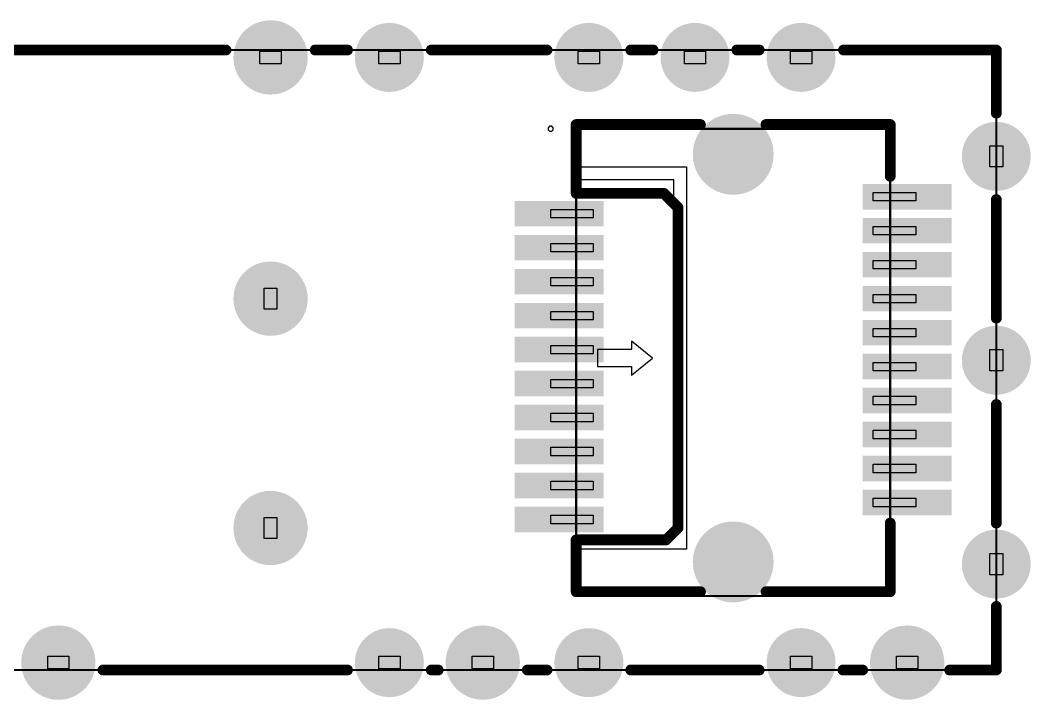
# Model space of a CAD drawing. Header units: inches. Extents: x -7 to 179, y 0 to 152.
# Drawn here: x 18.6 to 42.41, y 44.44 to 60.44 of the extents above; entities that cross this region are included whole.
import ezdxf

# ---------------------------------------------------------------- set-up
doc = ezdxf.new("R2010")
doc.units = ezdxf.units.IN
for name, color, linetype in [('BOT', 5, 'Continuous'), ('Bottom Solder', 6, 'Continuous'), ('Mechanical 15', 56, 'Continuous'), ('Mechanical 6', 56, 'Continuous'), ('Multi-Layer', 9, 'Continuous'), ('Pad Holes', 156, 'Continuous'), ('TOP', 1, 'Continuous'), ('Top Overlay', 2, 'Continuous'), ('Top Paste', 8, 'Continuous'), ('Top Solder', 216, 'Continuous')]:
    doc.layers.add(name, color=color, linetype=linetype)

msp = doc.modelspace()

# ---------------------------------------------------------------- hatches: boundary and pattern name
at = {"layer": 'BOT'}
h = msp.add_hatch(color=5, dxfattribs=at)
edge = h.paths.add_edge_path()
edge.add_arc((24.499, 59.563), 0.825, 0, 360)
h = msp.add_hatch(color=5, dxfattribs=at)
edge = h.paths.add_edge_path()
edge.add_arc((27.299, 59.563), 0.762, 0, 360)
h = msp.add_hatch(color=5, dxfattribs=at)
edge = h.paths.add_edge_path()
edge.add_arc((31.999, 59.563), 0.762, 0, 360)
h = msp.add_hatch(color=5, dxfattribs=at)
edge = h.paths.add_edge_path()
edge.add_arc((34.499, 59.563), 0.762, 0, 360)
h = msp.add_hatch(color=5, dxfattribs=at)
edge = h.paths.add_edge_path()
edge.add_arc((36.999, 59.563), 0.762, 0, 360)
h = msp.add_hatch(color=5, dxfattribs=at)
edge = h.paths.add_edge_path()
edge.add_arc((35.4, 57.282), 0.85, 0, 360)
h = msp.add_hatch(color=5, dxfattribs=at)
edge = h.paths.add_edge_path()
edge.add_arc((41.599, 57.233), 0.762, 0, 360)
h = msp.add_hatch(color=5, dxfattribs=at)
edge = h.paths.add_edge_path()
edge.add_arc((24.499, 53.883), 0.825, 0, 360)
h = msp.add_hatch(color=5, dxfattribs=at)
edge = h.paths.add_edge_path()
edge.add_arc((41.599, 52.433), 0.762, 0, 360)
h = msp.add_hatch(color=5, dxfattribs=at)
edge = h.paths.add_edge_path()
edge.add_arc((24.499, 48.483), 0.825, 0, 360)
h = msp.add_hatch(color=5, dxfattribs=at)
edge = h.paths.add_edge_path()
edge.add_arc((35.4, 47.684), 0.85, 0, 360)
h = msp.add_hatch(color=5, dxfattribs=at)
edge = h.paths.add_edge_path()
edge.add_arc((41.599, 47.633), 0.762, 0, 360)
h = msp.add_hatch(color=5, dxfattribs=at)
edge = h.paths.add_edge_path()
edge.add_arc((19.499, 45.313), 0.825, 0, 360)
h = msp.add_hatch(color=5, dxfattribs=at)
edge = h.paths.add_edge_path()
edge.add_arc((27.299, 45.313), 0.762, 0, 360)
h = msp.add_hatch(color=5, dxfattribs=at)
edge = h.paths.add_edge_path()
edge.add_arc((29.499, 45.313), 0.825, 0, 360)
h = msp.add_hatch(color=5, dxfattribs=at)
edge = h.paths.add_edge_path()
edge.add_arc((31.999, 45.313), 0.762, 0, 360)
h = msp.add_hatch(color=5, dxfattribs=at)
edge = h.paths.add_edge_path()
edge.add_arc((36.999, 45.313), 0.762, 0, 360)
h = msp.add_hatch(color=5, dxfattribs=at)
edge = h.paths.add_edge_path()
edge.add_arc((39.499, 45.313), 0.825, 0, 360)
at = {"layer": 'Bottom Solder'}
h = msp.add_hatch(color=6, dxfattribs=at)
edge = h.paths.add_edge_path()
edge.add_arc((24.499, 59.563), 0.875, 0, 360)
h = msp.add_hatch(color=6, dxfattribs=at)
edge = h.paths.add_edge_path()
edge.add_arc((27.299, 59.563), 0.812, 0, 360)
h = msp.add_hatch(color=6, dxfattribs=at)
edge = h.paths.add_edge_path()
edge.add_arc((31.999, 59.563), 0.812, 0, 360)
h = msp.add_hatch(color=6, dxfattribs=at)
edge = h.paths.add_edge_path()
edge.add_arc((34.499, 59.563), 0.812, 0, 360)
h = msp.add_hatch(color=6, dxfattribs=at)
edge = h.paths.add_edge_path()
edge.add_arc((36.999, 59.563), 0.812, 0, 360)
h = msp.add_hatch(color=6, dxfattribs=at)
edge = h.paths.add_edge_path()
edge.add_arc((35.4, 57.282), 0.952, 0, 360)
h = msp.add_hatch(color=6, dxfattribs=at)
edge = h.paths.add_edge_path()
edge.add_arc((41.599, 57.233), 0.812, 0, 360)
h = msp.add_hatch(color=6, dxfattribs=at)
edge = h.paths.add_edge_path()
edge.add_arc((24.499, 53.883), 0.875, 0, 360)
h = msp.add_hatch(color=6, dxfattribs=at)
edge = h.paths.add_edge_path()
edge.add_arc((41.599, 52.433), 0.812, 0, 360)
h = msp.add_hatch(color=6, dxfattribs=at)
edge = h.paths.add_edge_path()
edge.add_arc((24.499, 48.483), 0.875, 0, 360)
h = msp.add_hatch(color=6, dxfattribs=at)
edge = h.paths.add_edge_path()
edge.add_arc((35.4, 47.684), 0.952, 0, 360)
h = msp.add_hatch(color=6, dxfattribs=at)
edge = h.paths.add_edge_path()
edge.add_arc((41.599, 47.633), 0.812, 0, 360)
h = msp.add_hatch(color=6, dxfattribs=at)
edge = h.paths.add_edge_path()
edge.add_arc((19.499, 45.313), 0.875, 0, 360)
h = msp.add_hatch(color=6, dxfattribs=at)
edge = h.paths.add_edge_path()
edge.add_arc((27.299, 45.313), 0.812, 0, 360)
h = msp.add_hatch(color=6, dxfattribs=at)
edge = h.paths.add_edge_path()
edge.add_arc((29.499, 45.313), 0.875, 0, 360)
h = msp.add_hatch(color=6, dxfattribs=at)
edge = h.paths.add_edge_path()
edge.add_arc((31.999, 45.313), 0.812, 0, 360)
h = msp.add_hatch(color=6, dxfattribs=at)
edge = h.paths.add_edge_path()
edge.add_arc((36.999, 45.313), 0.812, 0, 360)
h = msp.add_hatch(color=6, dxfattribs=at)
edge = h.paths.add_edge_path()
edge.add_arc((39.499, 45.313), 0.875, 0, 360)
at = {"layer": 'Multi-Layer'}
h = msp.add_hatch(color=9, dxfattribs=at)
edge = h.paths.add_edge_path()
edge.add_arc((24.499, 59.563), 0.825, 0, 360)
h = msp.add_hatch(color=9, dxfattribs=at)
edge = h.paths.add_edge_path()
edge.add_arc((27.299, 59.563), 0.762, 0, 360)
h = msp.add_hatch(color=9, dxfattribs=at)
edge = h.paths.add_edge_path()
edge.add_arc((31.999, 59.563), 0.762, 0, 360)
h = msp.add_hatch(color=9, dxfattribs=at)
edge = h.paths.add_edge_path()
edge.add_arc((34.499, 59.563), 0.762, 0, 360)
h = msp.add_hatch(color=9, dxfattribs=at)
edge = h.paths.add_edge_path()
edge.add_arc((36.999, 59.563), 0.762, 0, 360)
h = msp.add_hatch(color=9, dxfattribs=at)
edge = h.paths.add_edge_path()
edge.add_arc((35.4, 57.282), 0.85, 0, 360)
h = msp.add_hatch(color=9, dxfattribs=at)
edge = h.paths.add_edge_path()
edge.add_arc((41.599, 57.233), 0.762, 0, 360)
h = msp.add_hatch(color=9, dxfattribs=at)
edge = h.paths.add_edge_path()
edge.add_arc((24.499, 53.883), 0.825, 0, 360)
h = msp.add_hatch(color=9, dxfattribs=at)
edge = h.paths.add_edge_path()
edge.add_arc((41.599, 52.433), 0.762, 0, 360)
h = msp.add_hatch(color=9, dxfattribs=at)
edge = h.paths.add_edge_path()
edge.add_arc((24.499, 48.483), 0.825, 0, 360)
h = msp.add_hatch(color=9, dxfattribs=at)
edge = h.paths.add_edge_path()
edge.add_arc((35.4, 47.684), 0.85, 0, 360)
h = msp.add_hatch(color=9, dxfattribs=at)
edge = h.paths.add_edge_path()
edge.add_arc((41.599, 47.633), 0.762, 0, 360)
h = msp.add_hatch(color=9, dxfattribs=at)
edge = h.paths.add_edge_path()
edge.add_arc((19.499, 45.313), 0.825, 0, 360)
h = msp.add_hatch(color=9, dxfattribs=at)
edge = h.paths.add_edge_path()
edge.add_arc((27.299, 45.313), 0.762, 0, 360)
h = msp.add_hatch(color=9, dxfattribs=at)
edge = h.paths.add_edge_path()
edge.add_arc((29.499, 45.313), 0.825, 0, 360)
h = msp.add_hatch(color=9, dxfattribs=at)
edge = h.paths.add_edge_path()
edge.add_arc((31.999, 45.313), 0.762, 0, 360)
h = msp.add_hatch(color=9, dxfattribs=at)
edge = h.paths.add_edge_path()
edge.add_arc((36.999, 45.313), 0.762, 0, 360)
h = msp.add_hatch(color=9, dxfattribs=at)
edge = h.paths.add_edge_path()
edge.add_arc((39.499, 45.313), 0.825, 0, 360)
at = {"layer": 'Pad Holes'}
h = msp.add_hatch(color=7, dxfattribs=at)
edge = h.paths.add_edge_path()
edge.add_arc((24.5, 59.563), 0.525, 0, 360)
h = msp.add_hatch(color=7, dxfattribs=at)
edge = h.paths.add_edge_path()
edge.add_arc((27.299, 59.563), 0.475, 0, 360)
h = msp.add_hatch(color=7, dxfattribs=at)
edge = h.paths.add_edge_path()
edge.add_arc((31.999, 59.563), 0.475, 0, 360)
h = msp.add_hatch(color=7, dxfattribs=at)
edge = h.paths.add_edge_path()
edge.add_arc((36.999, 59.563), 0.475, 0, 360)
h = msp.add_hatch(color=7, dxfattribs=at)
edge = h.paths.add_edge_path()
edge.add_arc((34.5, 59.563), 0.425, 0, 360)
h = msp.add_hatch(color=7, dxfattribs=at)
edge = h.paths.add_edge_path()
edge.add_arc((35.4, 57.282), 0.85, 0, 360)
h = msp.add_hatch(color=7, dxfattribs=at)
edge = h.paths.add_edge_path()
edge.add_arc((41.599, 57.234), 0.475, 0, 360)
h = msp.add_hatch(color=7, dxfattribs=at)
edge = h.paths.add_edge_path()
edge.add_arc((24.5, 53.884), 0.525, 0, 360)
h = msp.add_hatch(color=7, dxfattribs=at)
edge = h.paths.add_edge_path()
edge.add_arc((41.599, 52.433), 0.475, 0, 360)
h = msp.add_hatch(color=7, dxfattribs=at)
edge = h.paths.add_edge_path()
edge.add_arc((24.5, 48.483), 0.525, 0, 360)
h = msp.add_hatch(color=7, dxfattribs=at)
edge = h.paths.add_edge_path()
edge.add_arc((35.4, 47.684), 0.85, 0, 360)
h = msp.add_hatch(color=7, dxfattribs=at)
edge = h.paths.add_edge_path()
edge.add_arc((41.599, 47.633), 0.475, 0, 360)
h = msp.add_hatch(color=7, dxfattribs=at)
edge = h.paths.add_edge_path()
edge.add_arc((19.5, 45.314), 0.525, 0, 360)
h = msp.add_hatch(color=7, dxfattribs=at)
edge = h.paths.add_edge_path()
edge.add_arc((27.299, 45.314), 0.475, 0, 360)
h = msp.add_hatch(color=7, dxfattribs=at)
edge = h.paths.add_edge_path()
edge.add_arc((29.5, 45.314), 0.525, 0, 360)
h = msp.add_hatch(color=7, dxfattribs=at)
edge = h.paths.add_edge_path()
edge.add_arc((31.999, 45.314), 0.475, 0, 360)
h = msp.add_hatch(color=7, dxfattribs=at)
edge = h.paths.add_edge_path()
edge.add_arc((36.999, 45.314), 0.475, 0, 360)
h = msp.add_hatch(color=7, dxfattribs=at)
edge = h.paths.add_edge_path()
edge.add_arc((39.499, 45.314), 0.525, 0, 360)
at = {"layer": 'TOP'}
h = msp.add_hatch(color=1, dxfattribs=at)
edge = h.paths.add_edge_path()
edge.add_arc((24.499, 59.563), 0.825, 0, 360)
h = msp.add_hatch(color=1, dxfattribs=at)
edge = h.paths.add_edge_path()
edge.add_arc((27.299, 59.563), 0.762, 0, 360)
h = msp.add_hatch(color=1, dxfattribs=at)
edge = h.paths.add_edge_path()
edge.add_arc((31.999, 59.563), 0.762, 0, 360)
h = msp.add_hatch(color=1, dxfattribs=at)
edge = h.paths.add_edge_path()
edge.add_arc((34.499, 59.563), 0.762, 0, 360)
h = msp.add_hatch(color=1, dxfattribs=at)
edge = h.paths.add_edge_path()
edge.add_arc((36.999, 59.563), 0.762, 0, 360)
h = msp.add_hatch(color=1, dxfattribs=at)
edge = h.paths.add_edge_path()
edge.add_arc((35.4, 57.282), 0.85, 0, 360)
h = msp.add_hatch(color=1, dxfattribs=at)
edge = h.paths.add_edge_path()
edge.add_arc((41.599, 57.233), 0.762, 0, 360)
for points in [[(40.5, 56.533), (40.5, 56.033), (38.5, 56.033), (38.5, 56.533)], [(32.3, 56.133), (32.3, 55.633), (30.3, 55.633), (30.3, 56.133)], [(40.5, 55.733), (40.5, 55.233), (38.5, 55.233), (38.5, 55.733)], [(32.3, 55.333), (32.3, 54.833), (30.3, 54.833), (30.3, 55.333)], [(40.5, 54.933), (40.5, 54.433), (38.5, 54.433), (38.5, 54.933)], [(32.3, 54.533), (32.3, 54.033), (30.3, 54.033), (30.3, 54.533)], [(40.5, 54.133), (40.5, 53.633), (38.5, 53.633), (38.5, 54.133)], [(32.3, 53.733), (32.3, 53.233), (30.3, 53.233), (30.3, 53.733)], [(40.5, 53.333), (40.5, 52.833), (38.5, 52.833), (38.5, 53.333)], [(32.3, 52.933), (32.3, 52.433), (30.3, 52.433), (30.3, 52.933)], [(40.5, 52.533), (40.5, 52.033), (38.5, 52.033), (38.5, 52.533)], [(32.3, 52.133), (32.3, 51.633), (30.3, 51.633), (30.3, 52.133)], [(40.5, 51.733), (40.5, 51.233), (38.5, 51.233), (38.5, 51.733)], [(32.3, 51.333), (32.3, 50.833), (30.3, 50.833), (30.3, 51.333)], [(40.5, 50.933), (40.5, 50.433), (38.5, 50.433), (38.5, 50.933)], [(32.3, 50.533), (32.3, 50.033), (30.3, 50.033), (30.3, 50.533)], [(40.5, 50.133), (40.5, 49.633), (38.5, 49.633), (38.5, 50.133)], [(32.3, 49.733), (32.3, 49.233), (30.3, 49.233), (30.3, 49.733)], [(40.5, 49.333), (40.5, 48.833), (38.5, 48.833), (38.5, 49.333)], [(32.3, 48.933), (32.3, 48.433), (30.3, 48.433), (30.3, 48.933)]]:
    msp.add_hatch(color=1, dxfattribs=at).paths.add_polyline_path(points)
h = msp.add_hatch(color=1, dxfattribs=at)
edge = h.paths.add_edge_path()
edge.add_arc((24.499, 53.883), 0.825, 0, 360)
h = msp.add_hatch(color=1, dxfattribs=at)
edge = h.paths.add_edge_path()
edge.add_arc((41.599, 52.433), 0.762, 0, 360)
h = msp.add_hatch(color=1, dxfattribs=at)
edge = h.paths.add_edge_path()
edge.add_arc((24.499, 48.483), 0.825, 0, 360)
h = msp.add_hatch(color=1, dxfattribs=at)
edge = h.paths.add_edge_path()
edge.add_arc((35.4, 47.684), 0.85, 0, 360)
h = msp.add_hatch(color=1, dxfattribs=at)
edge = h.paths.add_edge_path()
edge.add_arc((41.599, 47.633), 0.762, 0, 360)
h = msp.add_hatch(color=1, dxfattribs=at)
edge = h.paths.add_edge_path()
edge.add_arc((19.499, 45.313), 0.825, 0, 360)
h = msp.add_hatch(color=1, dxfattribs=at)
edge = h.paths.add_edge_path()
edge.add_arc((27.299, 45.313), 0.762, 0, 360)
h = msp.add_hatch(color=1, dxfattribs=at)
edge = h.paths.add_edge_path()
edge.add_arc((29.499, 45.313), 0.825, 0, 360)
h = msp.add_hatch(color=1, dxfattribs=at)
edge = h.paths.add_edge_path()
edge.add_arc((31.999, 45.313), 0.762, 0, 360)
h = msp.add_hatch(color=1, dxfattribs=at)
edge = h.paths.add_edge_path()
edge.add_arc((36.999, 45.313), 0.762, 0, 360)
h = msp.add_hatch(color=1, dxfattribs=at)
edge = h.paths.add_edge_path()
edge.add_arc((39.499, 45.313), 0.825, 0, 360)
at = {"layer": 'Top Paste'}
for points in [[(40.5, 56.533), (40.5, 56.033), (38.5, 56.033), (38.5, 56.533)], [(32.3, 56.133), (32.3, 55.633), (30.3, 55.633), (30.3, 56.133)], [(40.5, 55.733), (40.5, 55.233), (38.5, 55.233), (38.5, 55.733)], [(32.3, 55.333), (32.3, 54.833), (30.3, 54.833), (30.3, 55.333)], [(40.5, 54.933), (40.5, 54.433), (38.5, 54.433), (38.5, 54.933)], [(32.3, 54.533), (32.3, 54.033), (30.3, 54.033), (30.3, 54.533)], [(40.5, 54.133), (40.5, 53.633), (38.5, 53.633), (38.5, 54.133)], [(32.3, 53.733), (32.3, 53.233), (30.3, 53.233), (30.3, 53.733)], [(40.5, 53.333), (40.5, 52.833), (38.5, 52.833), (38.5, 53.333)], [(32.3, 52.933), (32.3, 52.433), (30.3, 52.433), (30.3, 52.933)], [(40.5, 52.533), (40.5, 52.033), (38.5, 52.033), (38.5, 52.533)], [(32.3, 52.133), (32.3, 51.633), (30.3, 51.633), (30.3, 52.133)], [(40.5, 51.733), (40.5, 51.233), (38.5, 51.233), (38.5, 51.733)], [(32.3, 51.333), (32.3, 50.833), (30.3, 50.833), (30.3, 51.333)], [(40.5, 50.933), (40.5, 50.433), (38.5, 50.433), (38.5, 50.933)], [(32.3, 50.533), (32.3, 50.033), (30.3, 50.033), (30.3, 50.533)], [(40.5, 50.133), (40.5, 49.633), (38.5, 49.633), (38.5, 50.133)], [(32.3, 49.733), (32.3, 49.233), (30.3, 49.233), (30.3, 49.733)], [(40.5, 49.333), (40.5, 48.833), (38.5, 48.833), (38.5, 49.333)], [(32.3, 48.933), (32.3, 48.433), (30.3, 48.433), (30.3, 48.933)]]:
    msp.add_hatch(color=8, dxfattribs=at).paths.add_polyline_path(points)
at = {"layer": 'Top Solder'}
h = msp.add_hatch(color=216, dxfattribs=at)
edge = h.paths.add_edge_path()
edge.add_arc((24.499, 59.563), 0.875, 0, 360)
h = msp.add_hatch(color=216, dxfattribs=at)
edge = h.paths.add_edge_path()
edge.add_arc((27.299, 59.563), 0.812, 0, 360)
h = msp.add_hatch(color=216, dxfattribs=at)
edge = h.paths.add_edge_path()
edge.add_arc((31.999, 59.563), 0.812, 0, 360)
h = msp.add_hatch(color=216, dxfattribs=at)
edge = h.paths.add_edge_path()
edge.add_arc((34.499, 59.563), 0.812, 0, 360)
h = msp.add_hatch(color=216, dxfattribs=at)
edge = h.paths.add_edge_path()
edge.add_arc((36.999, 59.563), 0.812, 0, 360)
h = msp.add_hatch(color=216, dxfattribs=at)
edge = h.paths.add_edge_path()
edge.add_arc((35.4, 57.282), 0.952, 0, 360)
h = msp.add_hatch(color=216, dxfattribs=at)
edge = h.paths.add_edge_path()
edge.add_arc((41.599, 57.233), 0.812, 0, 360)
for points in [[(40.551, 56.584), (40.551, 55.982), (38.449, 55.982), (38.449, 56.584)], [(32.35, 56.184), (32.35, 55.582), (30.249, 55.582), (30.249, 56.184)], [(40.551, 55.784), (40.551, 55.182), (38.449, 55.182), (38.449, 55.784)], [(32.351, 55.384), (32.351, 54.782), (30.249, 54.782), (30.249, 55.384)], [(40.551, 54.984), (40.551, 54.382), (38.449, 54.382), (38.449, 54.984)], [(32.351, 54.584), (32.351, 53.982), (30.249, 53.982), (30.249, 54.584)], [(40.551, 54.184), (40.551, 53.582), (38.449, 53.582), (38.449, 54.184)], [(32.351, 53.784), (32.351, 53.182), (30.249, 53.182), (30.249, 53.784)], [(40.551, 53.384), (40.551, 52.782), (38.449, 52.782), (38.449, 53.384)], [(32.351, 52.984), (32.351, 52.382), (30.249, 52.382), (30.249, 52.984)], [(40.551, 52.584), (40.551, 51.982), (38.449, 51.982), (38.449, 52.584)], [(32.351, 52.184), (32.351, 51.582), (30.249, 51.582), (30.249, 52.184)], [(40.551, 51.784), (40.551, 51.182), (38.449, 51.182), (38.449, 51.784)], [(32.351, 51.384), (32.351, 50.782), (30.249, 50.782), (30.249, 51.384)], [(40.551, 50.984), (40.551, 50.382), (38.449, 50.382), (38.449, 50.984)], [(32.351, 50.584), (32.351, 49.982), (30.249, 49.982), (30.249, 50.584)], [(40.551, 50.184), (40.551, 49.582), (38.449, 49.582), (38.449, 50.184)], [(32.351, 49.784), (32.351, 49.182), (30.249, 49.182), (30.249, 49.784)], [(40.551, 49.384), (40.551, 48.782), (38.449, 48.782), (38.449, 49.384)], [(32.35, 48.984), (32.35, 48.382), (30.249, 48.382), (30.249, 48.984)]]:
    msp.add_hatch(color=216, dxfattribs=at).paths.add_polyline_path(points)
h = msp.add_hatch(color=216, dxfattribs=at)
edge = h.paths.add_edge_path()
edge.add_arc((24.499, 53.883), 0.875, 0, 360)
h = msp.add_hatch(color=216, dxfattribs=at)
edge = h.paths.add_edge_path()
edge.add_arc((41.599, 52.433), 0.812, 0, 360)
h = msp.add_hatch(color=216, dxfattribs=at)
edge = h.paths.add_edge_path()
edge.add_arc((24.499, 48.483), 0.875, 0, 360)
h = msp.add_hatch(color=216, dxfattribs=at)
edge = h.paths.add_edge_path()
edge.add_arc((35.4, 47.684), 0.952, 0, 360)
h = msp.add_hatch(color=216, dxfattribs=at)
edge = h.paths.add_edge_path()
edge.add_arc((41.599, 47.633), 0.812, 0, 360)
h = msp.add_hatch(color=216, dxfattribs=at)
edge = h.paths.add_edge_path()
edge.add_arc((19.499, 45.313), 0.875, 0, 360)
h = msp.add_hatch(color=216, dxfattribs=at)
edge = h.paths.add_edge_path()
edge.add_arc((27.299, 45.313), 0.812, 0, 360)
h = msp.add_hatch(color=216, dxfattribs=at)
edge = h.paths.add_edge_path()
edge.add_arc((29.499, 45.313), 0.875, 0, 360)
h = msp.add_hatch(color=216, dxfattribs=at)
edge = h.paths.add_edge_path()
edge.add_arc((31.999, 45.313), 0.812, 0, 360)
h = msp.add_hatch(color=216, dxfattribs=at)
edge = h.paths.add_edge_path()
edge.add_arc((36.999, 45.313), 0.812, 0, 360)
h = msp.add_hatch(color=216, dxfattribs=at)
edge = h.paths.add_edge_path()
edge.add_arc((39.499, 45.313), 0.875, 0, 360)

# ---------------------------------------------------------------- linework, layer by layer
at = {"layer": 'Mechanical 15'}
for p, q in [((24.249, 59.713), (24.249, 59.713)), ((24.249, 59.713), (24.749, 59.713)), ((24.249, 59.413), (24.249, 59.713)), ((24.749, 59.713), (24.749, 59.413)), ((27.049, 59.713), (27.049, 59.713)), ((27.049, 59.713), (27.549, 59.713)), ((27.049, 59.413), (27.049, 59.713)), ((27.549, 59.713), (27.549, 59.413)), ((31.749, 59.713), (31.749, 59.713)), ((31.749, 59.713), (32.249, 59.713)), ((31.749, 59.413), (31.749, 59.713)), ((32.249, 59.713), (32.249, 59.413)), ((34.249, 59.713), (34.249, 59.713)), ((34.249, 59.713), (34.749, 59.713)), ((34.249, 59.413), (34.249, 59.713)), ((34.749, 59.713), (34.749, 59.413)), ((36.749, 59.713), (36.749, 59.713)), ((36.749, 59.713), (37.249, 59.713)), ((36.749, 59.413), (36.749, 59.713)), ((37.249, 59.713), (37.249, 59.413)), ((24.749, 59.413), (24.249, 59.413)), ((27.549, 59.413), (27.049, 59.413)), ((32.249, 59.413), (31.749, 59.413)), ((34.749, 59.413), (34.249, 59.413)), ((37.249, 59.413), (36.749, 59.413)), ((31.075, 57.943), (31.04, 57.908)), ((31.04, 57.908), (31.04, 57.858)), ((31.1, 57.943), (31.075, 57.943)), ((31.125, 57.943), (31.1, 57.943)), ((31.16, 57.908), (31.125, 57.943)), ((31.16, 57.858), (31.16, 57.908)), ((31.04, 57.858), (31.075, 57.823)), ((31.075, 57.823), (31.1, 57.823)), ((31.1, 57.823), (31.1, 57.823)), ((31.1, 57.823), (31.125, 57.823)), ((31.125, 57.823), (31.16, 57.858)), ((41.45, 56.983), (41.45, 57.483)), ((41.45, 57.483), (41.75, 57.483)), ((41.75, 57.483), (41.75, 56.983)), ((41.45, 56.983), (41.45, 56.983)), ((41.75, 56.983), (41.45, 56.983)), ((38.7, 56.183), (38.7, 56.383)), ((38.7, 56.383), (39.7, 56.383)), ((39.7, 56.383), (39.7, 56.383)), ((39.7, 56.383), (39.7, 56.183)), ((31.1, 55.783), (31.1, 55.983)), ((31.1, 55.983), (32.1, 55.983)), ((32.1, 55.983), (32.1, 55.783)), ((39.7, 56.183), (38.7, 56.183)), ((31.1, 55.783), (31.1, 55.783)), ((32.1, 55.783), (31.1, 55.783)), ((38.7, 55.383), (38.7, 55.583)), ((38.7, 55.583), (39.7, 55.583)), ((39.7, 55.583), (39.7, 55.583)), ((39.7, 55.583), (39.7, 55.383)), ((39.7, 55.383), (38.7, 55.383)), ((31.1, 54.983), (31.1, 55.183)), ((31.1, 55.183), (32.1, 55.183)), ((32.1, 55.183), (32.1, 54.983)), ((31.1, 54.983), (31.1, 54.983)), ((32.1, 54.983), (31.1, 54.983)), ((38.7, 54.583), (38.7, 54.783)), ((38.7, 54.783), (39.7, 54.783)), ((39.7, 54.783), (39.7, 54.783)), ((39.7, 54.783), (39.7, 54.583)), ((39.7, 54.583), (38.7, 54.583)), ((31.1, 54.183), (31.1, 54.383)), ((31.1, 54.383), (32.1, 54.383)), ((32.1, 54.383), (32.1, 54.183)), ((24.35, 53.633), (24.35, 54.133)), ((24.35, 54.133), (24.65, 54.133)), ((24.65, 54.133), (24.65, 53.633)), ((31.1, 54.183), (31.1, 54.183)), ((32.1, 54.183), (31.1, 54.183)), ((38.7, 53.783), (38.7, 53.983)), ((38.7, 53.983), (39.7, 53.983)), ((39.7, 53.983), (39.7, 53.983)), ((39.7, 53.983), (39.7, 53.783)), ((24.35, 53.633), (24.35, 53.633)), ((24.65, 53.633), (24.35, 53.633)), ((31.1, 53.383), (31.1, 53.583)), ((31.1, 53.583), (32.1, 53.583)), ((32.1, 53.583), (32.1, 53.383)), ((39.7, 53.783), (38.7, 53.783)), ((31.1, 53.383), (31.1, 53.383)), ((32.1, 53.383), (31.1, 53.383)), ((38.7, 52.983), (38.7, 53.183)), ((38.7, 53.183), (39.7, 53.183)), ((39.7, 53.183), (39.7, 53.183)), ((39.7, 53.183), (39.7, 52.983)), ((39.7, 52.983), (38.7, 52.983)), ((31.1, 52.583), (31.1, 52.783)), ((31.1, 52.783), (32.1, 52.783)), ((32.1, 52.783), (32.1, 52.583)), ((41.449, 52.183), (41.449, 52.683)), ((41.449, 52.683), (41.749, 52.683)), ((41.749, 52.683), (41.749, 52.183)), ((31.1, 52.583), (31.1, 52.583)), ((32.1, 52.583), (31.1, 52.583)), ((38.7, 52.183), (38.7, 52.383)), ((38.7, 52.383), (39.7, 52.383)), ((39.7, 52.183), (38.7, 52.183)), ((39.7, 52.383), (39.7, 52.383)), ((39.7, 52.383), (39.7, 52.183)), ((41.449, 52.183), (41.449, 52.183)), ((41.749, 52.183), (41.449, 52.183)), ((31.1, 51.783), (31.1, 51.983)), ((31.1, 51.983), (32.1, 51.983)), ((32.1, 51.983), (32.1, 51.783)), ((31.1, 51.783), (31.1, 51.783)), ((32.1, 51.783), (31.1, 51.783)), ((38.7, 51.383), (38.7, 51.583)), ((38.7, 51.583), (39.7, 51.583)), ((39.7, 51.583), (39.7, 51.583)), ((39.7, 51.583), (39.7, 51.383)), ((39.7, 51.383), (38.7, 51.383)), ((31.1, 50.983), (31.1, 51.183)), ((31.1, 51.183), (32.1, 51.183)), ((31.1, 50.983), (31.1, 50.983)), ((32.1, 50.983), (31.1, 50.983)), ((32.1, 51.183), (32.1, 50.983)), ((38.7, 50.583), (38.7, 50.783)), ((38.7, 50.783), (39.7, 50.783)), ((39.7, 50.783), (39.7, 50.783)), ((39.7, 50.783), (39.7, 50.583)), ((39.7, 50.583), (38.7, 50.583)), ((31.1, 50.183), (31.1, 50.383)), ((31.1, 50.383), (32.1, 50.383)), ((32.1, 50.383), (32.1, 50.183)), ((31.1, 50.183), (31.1, 50.183)), ((32.1, 50.183), (31.1, 50.183)), ((38.7, 49.783), (38.7, 49.983)), ((38.7, 49.983), (39.7, 49.983)), ((39.7, 49.783), (38.7, 49.783)), ((39.7, 49.983), (39.7, 49.983)), ((39.7, 49.983), (39.7, 49.783)), ((31.1, 49.383), (31.1, 49.583)), ((31.1, 49.583), (32.1, 49.583)), ((32.1, 49.583), (32.1, 49.383)), ((31.1, 49.383), (31.1, 49.383)), ((32.1, 49.383), (31.1, 49.383)), ((38.7, 48.983), (38.7, 49.183)), ((38.7, 49.183), (39.7, 49.183)), ((39.7, 49.183), (39.7, 49.183)), ((39.7, 49.183), (39.7, 48.983)), ((39.7, 48.983), (38.7, 48.983)), ((24.349, 48.233), (24.349, 48.733)), ((24.349, 48.733), (24.649, 48.733)), ((24.649, 48.733), (24.649, 48.233)), ((31.1, 48.583), (31.1, 48.783)), ((31.1, 48.783), (32.1, 48.783)), ((31.1, 48.583), (31.1, 48.583)), ((32.1, 48.583), (31.1, 48.583)), ((32.1, 48.783), (32.1, 48.583)), ((24.349, 48.233), (24.349, 48.233)), ((24.649, 48.233), (24.349, 48.233)), ((41.449, 47.383), (41.449, 47.883)), ((41.449, 47.883), (41.749, 47.883)), ((41.749, 47.883), (41.749, 47.383)), ((41.449, 47.383), (41.449, 47.383)), ((41.749, 47.383), (41.449, 47.383)), ((19.249, 45.463), (19.249, 45.463)), ((19.249, 45.463), (19.749, 45.463)), ((19.249, 45.163), (19.249, 45.463)), ((19.749, 45.463), (19.749, 45.163)), ((27.049, 45.463), (27.049, 45.463)), ((27.049, 45.463), (27.549, 45.463)), ((27.049, 45.163), (27.049, 45.463)), ((27.549, 45.463), (27.549, 45.163)), ((29.249, 45.463), (29.249, 45.463)), ((29.249, 45.463), (29.749, 45.463)), ((29.249, 45.163), (29.249, 45.463)), ((29.749, 45.463), (29.749, 45.163)), ((31.749, 45.463), (31.749, 45.463)), ((31.749, 45.463), (32.249, 45.463)), ((31.749, 45.163), (31.749, 45.463)), ((32.249, 45.463), (32.249, 45.163)), ((36.749, 45.463), (36.749, 45.463)), ((36.749, 45.463), (37.249, 45.463)), ((36.749, 45.163), (36.749, 45.463)), ((37.249, 45.463), (37.249, 45.163)), ((39.249, 45.463), (39.249, 45.463)), ((39.249, 45.463), (39.749, 45.463)), ((39.249, 45.163), (39.249, 45.463)), ((39.749, 45.463), (39.749, 45.163)), ((19.749, 45.163), (19.249, 45.163)), ((27.549, 45.163), (27.049, 45.163)), ((29.749, 45.163), (29.249, 45.163)), ((32.249, 45.163), (31.749, 45.163)), ((37.249, 45.163), (36.749, 45.163)), ((39.749, 45.163), (39.249, 45.163))]:
    msp.add_line(p, q, dxfattribs=at)
for points in [[(-7.101, 59.738, 0.0508, 0.0508, 0), (41.599, 59.738, 0.0508, 0.0508, 0)], [(41.599, 45.138, 0.0508, 0.0508, 0), (41.599, 59.738, 0.0508, 0.0508, 0)], [(31.7, 57.883, 0.0508, 0.0508, 0), (39.1, 57.883, 0.0508, 0.0508, 0)], [(31.7, 46.883, 0.0508, 0.0508, 0), (31.7, 57.883, 0.0508, 0.0508, 0)], [(39.1, 46.883, 0.0508, 0.0508, 0), (39.1, 57.883, 0.0508, 0.0508, 0)], [(31.7, 46.883, 0.0508, 0.0508, 0), (39.1, 46.883, 0.0508, 0.0508, 0)], [(-7.101, 45.138, 0.0508, 0.0508, 0), (41.599, 45.138, 0.0508, 0.0508, 0)]]:
    msp.add_lwpolyline(points, format="xyseb", dxfattribs=at)
for points in [[(41.587, 59.738, 0.0254, 0.0254, 1), (41.612, 59.738, 0.0254, 0.0254, 1)], [(41.587, 59.738, 0.0254, 0.0254, 1), (41.612, 59.738, 0.0254, 0.0254, 1)], [(31.687, 57.883, 0.0254, 0.0254, 1), (31.712, 57.883, 0.0254, 0.0254, 1)], [(31.687, 57.883, 0.0254, 0.0254, 1), (31.712, 57.883, 0.0254, 0.0254, 1)], [(39.087, 57.883, 0.0254, 0.0254, 1), (39.112, 57.883, 0.0254, 0.0254, 1)], [(39.087, 57.883, 0.0254, 0.0254, 1), (39.112, 57.883, 0.0254, 0.0254, 1)], [(31.687, 46.883, 0.0254, 0.0254, 1), (31.712, 46.883, 0.0254, 0.0254, 1)], [(31.687, 46.883, 0.0254, 0.0254, 1), (31.712, 46.883, 0.0254, 0.0254, 1)], [(39.087, 46.883, 0.0254, 0.0254, 1), (39.112, 46.883, 0.0254, 0.0254, 1)], [(39.087, 46.883, 0.0254, 0.0254, 1), (39.112, 46.883, 0.0254, 0.0254, 1)], [(41.587, 45.138, 0.0254, 0.0254, 1), (41.612, 45.138, 0.0254, 0.0254, 1)], [(41.587, 45.138, 0.0254, 0.0254, 1), (41.612, 45.138, 0.0254, 0.0254, 1)]]:
    msp.add_lwpolyline(points, format="xyseb", close=True, dxfattribs=at)
at = {"layer": 'Mechanical 6'}
for p, q in [((31.7, 56.983), (31.7, 56.983)), ((31.7, 56.983), (34.3, 56.983)), ((31.7, 56.683), (31.7, 56.983)), ((34.3, 56.983), (34.3, 47.983)), ((34, 56.683), (31.7, 56.683)), ((34, 48.283), (34, 56.683)), ((33.5, 52.483), (33, 52.883)), ((33, 52.883), (33, 52.683)), ((33, 52.683), (32.2, 52.683)), ((32.2, 52.683), (32.2, 52.283)), ((33, 52.083), (33.5, 52.483)), ((33.5, 52.483), (33.5, 52.483)), ((32.2, 52.283), (33, 52.283)), ((33, 52.283), (33, 52.083)), ((31.7, 47.983), (31.7, 48.283)), ((31.7, 48.283), (34, 48.283)), ((34.3, 47.983), (31.7, 47.983))]:
    msp.add_line(p, q, dxfattribs=at)
at = {"layer": 'Top Overlay'}
for points in [[(15.549, 59.738, 0.254, 0.254, 0), (23.449, 59.738, 0.254, 0.254, 0)], [(25.549, 59.738, 0.254, 0.254, 0), (26.313, 59.738, 0.254, 0.254, 0)], [(28.286, 59.738, 0.254, 0.254, 0), (31.013, 59.738, 0.254, 0.254, 0)], [(32.986, 59.738, 0.254, 0.254, 0), (33.513, 59.738, 0.254, 0.254, 0)], [(35.486, 59.738, 0.254, 0.254, 0), (36.013, 59.738, 0.254, 0.254, 0)], [(37.999, 59.738, 0.254, 0.254, 0), (41.599, 59.738, 0.254, 0.254, 0)], [(41.599, 58.249, 0.254, 0.254, 0), (41.599, 59.738, 0.254, 0.254, 0)], [(31.7, 56.363, 0.254, 0.254, 0), (31.7, 57.983, 0.254, 0.254, 0)], [(31.7, 57.983, 0.254, 0.254, 0), (34.628, 57.983, 0.254, 0.254, 0)], [(36.171, 57.983, 0.254, 0.254, 0), (39.1, 57.983, 0.254, 0.254, 0)], [(39.1, 56.763, 0.254, 0.254, 0), (39.1, 57.983, 0.254, 0.254, 0)], [(31.7, 56.363, 0.254, 0.254, 0), (33.765, 56.363, 0.254, 0.254, 0)], [(33.765, 56.363, 0.254, 0.254, 0), (34.1, 56.029, 0.254, 0.254, 0)], [(41.599, 53.423, 0.254, 0.254, 0), (41.599, 56.217, 0.254, 0.254, 0)], [(34.099, 52.18, 0.254, 0.254, 0), (34.099, 56.029, 0.254, 0.254, 0)], [(34.099, 48.482, 0.254, 0.254, 0), (34.099, 52.18, 0.254, 0.254, 0)], [(41.599, 48.597, 0.254, 0.254, 0), (41.599, 51.391, 0.254, 0.254, 0)], [(33.82, 48.203, 0.254, 0.254, 0), (34.099, 48.482, 0.254, 0.254, 0)], [(39.1, 47.083, 0.254, 0.254, 0), (39.1, 48.601, 0.254, 0.254, 0)], [(31.699, 48.203, 0.254, 0.254, 0), (33.82, 48.203, 0.254, 0.254, 0)], [(31.7, 46.983, 0.254, 0.254, 0), (31.7, 48.203, 0.254, 0.254, 0)], [(39.1, 46.983, 0.254, 0.254, 0), (39.1, 47.083, 0.254, 0.254, 0)], [(31.7, 46.983, 0.254, 0.254, 0), (34.628, 46.983, 0.254, 0.254, 0)], [(36.171, 46.983, 0.254, 0.254, 0), (39.1, 46.983, 0.254, 0.254, 0)], [(41.599, 45.138, 0.254, 0.254, 0), (41.599, 46.638, 0.254, 0.254, 0)], [(20.549, 45.139, 0.254, 0.254, 0), (26.313, 45.139, 0.254, 0.254, 0)], [(28.286, 45.139, 0.254, 0.254, 0), (28.449, 45.139, 0.254, 0.254, 0)], [(30.549, 45.139, 0.254, 0.254, 0), (31.013, 45.139, 0.254, 0.254, 0)], [(32.986, 45.139, 0.254, 0.254, 0), (36.013, 45.139, 0.254, 0.254, 0)], [(37.986, 45.139, 0.254, 0.254, 0), (38.449, 45.139, 0.254, 0.254, 0)], [(40.499, 45.138, 0.254, 0.254, 0), (41.599, 45.138, 0.254, 0.254, 0)]]:
    msp.add_lwpolyline(points, format="xyseb", dxfattribs=at)
for points in [[(23.386, 59.738, 0.127, 0.127, 1), (23.513, 59.738, 0.127, 0.127, 1)], [(25.486, 59.738, 0.127, 0.127, 1), (25.613, 59.738, 0.127, 0.127, 1)], [(26.249, 59.738, 0.127, 0.127, 1), (26.376, 59.738, 0.127, 0.127, 1)], [(28.222, 59.738, 0.127, 0.127, 1), (28.349, 59.738, 0.127, 0.127, 1)], [(30.949, 59.738, 0.127, 0.127, 1), (31.076, 59.738, 0.127, 0.127, 1)], [(32.922, 59.738, 0.127, 0.127, 1), (33.049, 59.738, 0.127, 0.127, 1)], [(33.449, 59.738, 0.127, 0.127, 1), (33.576, 59.738, 0.127, 0.127, 1)], [(35.422, 59.738, 0.127, 0.127, 1), (35.549, 59.738, 0.127, 0.127, 1)], [(35.949, 59.738, 0.127, 0.127, 1), (36.076, 59.738, 0.127, 0.127, 1)], [(37.936, 59.738, 0.127, 0.127, 1), (38.063, 59.738, 0.127, 0.127, 1)], [(41.536, 59.738, 0.127, 0.127, 1), (41.663, 59.738, 0.127, 0.127, 1)], [(41.536, 59.738, 0.127, 0.127, 1), (41.663, 59.738, 0.127, 0.127, 1)], [(41.536, 58.249, 0.127, 0.127, 1), (41.663, 58.249, 0.127, 0.127, 1)], [(31.636, 57.983, 0.127, 0.127, 1), (31.763, 57.983, 0.127, 0.127, 1)], [(31.636, 57.983, 0.127, 0.127, 1), (31.763, 57.983, 0.127, 0.127, 1)], [(34.565, 57.983, 0.127, 0.127, 1), (34.692, 57.983, 0.127, 0.127, 1)], [(36.108, 57.983, 0.127, 0.127, 1), (36.235, 57.983, 0.127, 0.127, 1)], [(39.036, 57.983, 0.127, 0.127, 1), (39.163, 57.983, 0.127, 0.127, 1)], [(39.036, 57.983, 0.127, 0.127, 1), (39.163, 57.983, 0.127, 0.127, 1)], [(39.036, 56.763, 0.127, 0.127, 1), (39.163, 56.763, 0.127, 0.127, 1)], [(31.636, 56.363, 0.127, 0.127, 1), (31.763, 56.363, 0.127, 0.127, 1)], [(31.636, 56.363, 0.127, 0.127, 1), (31.763, 56.363, 0.127, 0.127, 1)], [(33.702, 56.363, 0.127, 0.127, 1), (33.829, 56.363, 0.127, 0.127, 1)], [(33.702, 56.363, 0.127, 0.127, 1), (33.829, 56.363, 0.127, 0.127, 1)], [(41.536, 56.217, 0.127, 0.127, 1), (41.663, 56.217, 0.127, 0.127, 1)], [(34.036, 56.029, 0.127, 0.127, 1), (34.163, 56.029, 0.127, 0.127, 1)], [(34.036, 56.029, 0.127, 0.127, 1), (34.163, 56.029, 0.127, 0.127, 1)], [(41.536, 53.423, 0.127, 0.127, 1), (41.663, 53.423, 0.127, 0.127, 1)], [(34.036, 52.18, 0.127, 0.127, 1), (34.163, 52.18, 0.127, 0.127, 1)], [(34.036, 52.18, 0.127, 0.127, 1), (34.163, 52.18, 0.127, 0.127, 1)], [(41.536, 51.391, 0.127, 0.127, 1), (41.663, 51.391, 0.127, 0.127, 1)], [(34.036, 48.482, 0.127, 0.127, 1), (34.163, 48.482, 0.127, 0.127, 1)], [(34.036, 48.482, 0.127, 0.127, 1), (34.163, 48.482, 0.127, 0.127, 1)], [(39.036, 48.601, 0.127, 0.127, 1), (39.163, 48.601, 0.127, 0.127, 1)], [(41.536, 48.597, 0.127, 0.127, 1), (41.663, 48.597, 0.127, 0.127, 1)], [(31.635, 48.203, 0.127, 0.127, 1), (31.762, 48.203, 0.127, 0.127, 1)], [(31.636, 48.203, 0.127, 0.127, 1), (31.763, 48.203, 0.127, 0.127, 1)], [(33.756, 48.203, 0.127, 0.127, 1), (33.883, 48.203, 0.127, 0.127, 1)], [(33.756, 48.203, 0.127, 0.127, 1), (33.883, 48.203, 0.127, 0.127, 1)], [(39.036, 47.083, 0.127, 0.127, 1), (39.163, 47.083, 0.127, 0.127, 1)], [(39.036, 47.083, 0.127, 0.127, 1), (39.163, 47.083, 0.127, 0.127, 1)], [(31.636, 46.983, 0.127, 0.127, 1), (31.763, 46.983, 0.127, 0.127, 1)], [(31.636, 46.983, 0.127, 0.127, 1), (31.763, 46.983, 0.127, 0.127, 1)], [(34.565, 46.983, 0.127, 0.127, 1), (34.692, 46.983, 0.127, 0.127, 1)], [(36.108, 46.983, 0.127, 0.127, 1), (36.235, 46.983, 0.127, 0.127, 1)], [(39.036, 46.983, 0.127, 0.127, 1), (39.163, 46.983, 0.127, 0.127, 1)], [(39.036, 46.983, 0.127, 0.127, 1), (39.163, 46.983, 0.127, 0.127, 1)], [(41.536, 46.638, 0.127, 0.127, 1), (41.663, 46.638, 0.127, 0.127, 1)], [(20.486, 45.139, 0.127, 0.127, 1), (20.613, 45.139, 0.127, 0.127, 1)], [(26.249, 45.139, 0.127, 0.127, 1), (26.376, 45.139, 0.127, 0.127, 1)], [(28.222, 45.139, 0.127, 0.127, 1), (28.349, 45.139, 0.127, 0.127, 1)], [(28.386, 45.139, 0.127, 0.127, 1), (28.513, 45.139, 0.127, 0.127, 1)], [(30.486, 45.139, 0.127, 0.127, 1), (30.613, 45.139, 0.127, 0.127, 1)], [(30.949, 45.139, 0.127, 0.127, 1), (31.076, 45.139, 0.127, 0.127, 1)], [(32.922, 45.139, 0.127, 0.127, 1), (33.049, 45.139, 0.127, 0.127, 1)], [(35.949, 45.139, 0.127, 0.127, 1), (36.076, 45.139, 0.127, 0.127, 1)], [(37.922, 45.139, 0.127, 0.127, 1), (38.049, 45.139, 0.127, 0.127, 1)], [(38.386, 45.139, 0.127, 0.127, 1), (38.513, 45.139, 0.127, 0.127, 1)], [(40.436, 45.138, 0.127, 0.127, 1), (40.563, 45.138, 0.127, 0.127, 1)], [(41.536, 45.138, 0.127, 0.127, 1), (41.663, 45.138, 0.127, 0.127, 1)], [(41.536, 45.138, 0.127, 0.127, 1), (41.663, 45.138, 0.127, 0.127, 1)]]:
    msp.add_lwpolyline(points, format="xyseb", close=True, dxfattribs=at)

doc.saveas('drawing.dxf')
